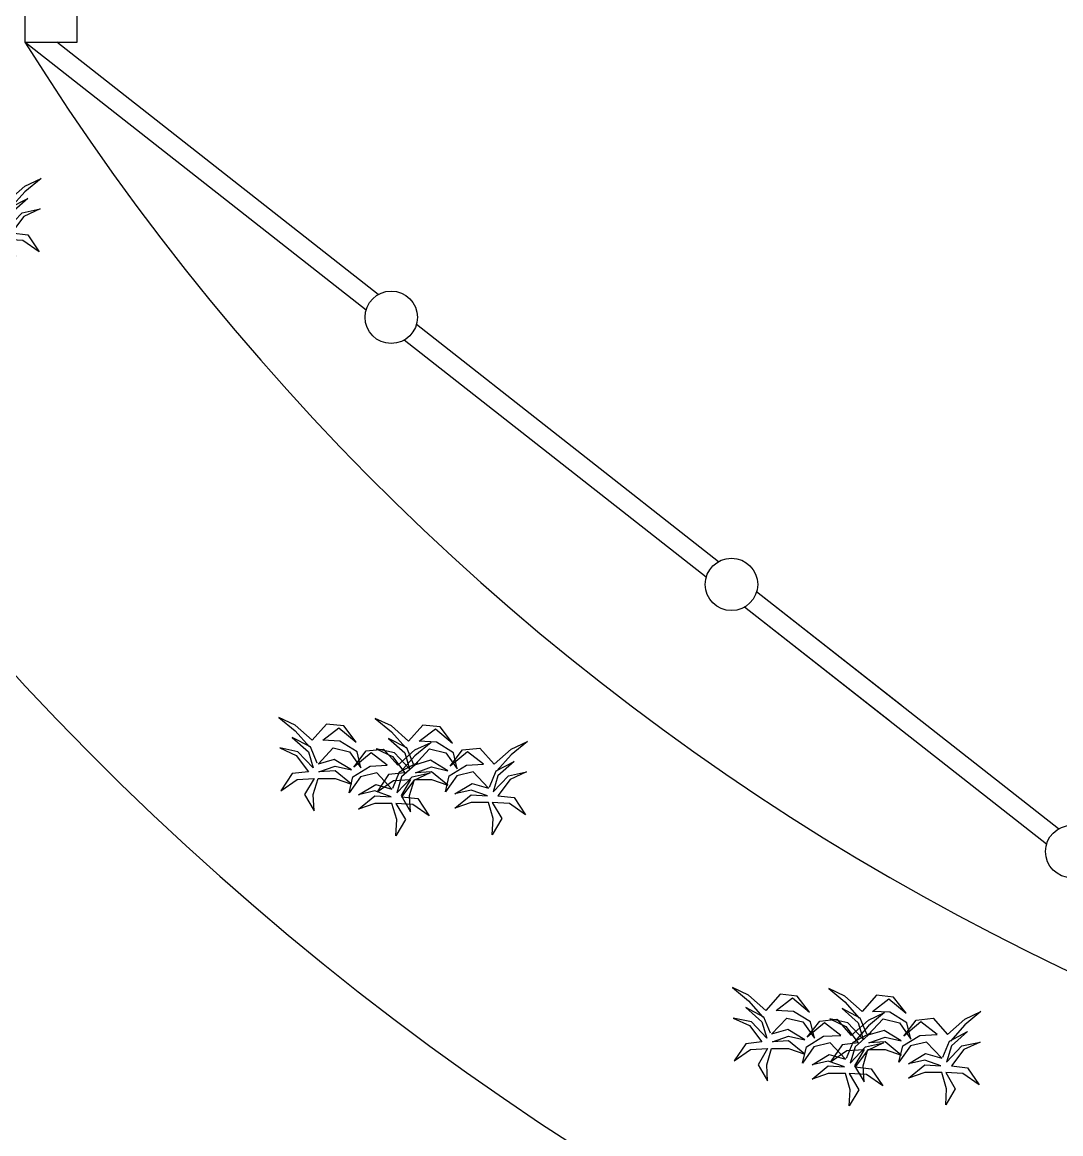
# Paper-space layout 'Layout1' of a CAD drawing. Header units: inches. Extents: x 0 to 35.9, y 0 to 23.6.
# Drawn here: x 13.274 to 16.367, y 12.433 to 15.743 of the extents above; entities that cross this region are included whole.
import ezdxf

# ---------------------------------------------------------------- set-up
doc = ezdxf.new("R2010")
doc.units = ezdxf.units.IN
doc.header["$MEASUREMENT"] = 0
doc.layers.get('0').update_dxf_attribs({"lineweight": 30})
doc.layers.add('15 ft check', color=10, linetype='Continuous')

# ---------------------------------------------------------------- blocks, each defined once
blk = doc.blocks.new('Plant 021')
for points in [[(123.4, 234.9), (101.8, 287.3), (43.2, 318.2), (95.7, 271.9), (111.1, 219.5), (61.7, 271.9), (3.1, 284.2), (55.6, 259.6), (95.7, 207.1), (43.2, 201), (6.2, 145.5), (58.6, 182.5), (114.2, 185.6), (83.3, 133.1), (114.2, 80.7), (111.1, 133.1), (126.5, 185.6), (182.1, 185.6), (234.5, 167.1), (182.1, 210.2), (129.6, 207.1), (182.1, 225.6), (234.5, 213.3), (179, 247.2), (126.5, 231.8), (175.9, 284.2), (228.4, 271.9), (265.4, 219.5), (253.1, 271.9), (197.5, 305.8), (142, 308.9), (194.4, 349), (250, 302.8), (209.9, 355.2), (154.3, 361.3), (108, 308.9), (52.5, 358.3), (0, 382.9), (52.5, 339.8), (98.8, 287.3)], [(435.1, 231.8), (413.5, 284.2), (354.9, 315.1), (407.4, 268.8), (422.8, 216.4), (373.4, 268.8), (314.8, 281.2), (367.3, 256.5), (407.4, 204.1), (354.9, 197.9), (317.9, 142.4), (370.3, 179.4), (425.9, 182.5), (395, 130), (425.9, 77.6), (422.8, 130), (438.2, 182.5), (493.8, 182.5), (546.3, 164), (493.8, 207.1), (441.3, 204.1), (493.8, 222.6), (546.3, 210.2), (490.7, 244.2), (438.2, 228.7), (487.6, 281.2), (540.1, 268.8), (577.1, 216.4), (564.8, 268.8), (509.2, 302.8), (453.7, 305.8), (506.1, 345.9), (561.7, 299.7), (521.6, 352.1), (466, 358.3), (419.7, 305.8), (364.2, 355.2), (311.7, 379.9), (364.2, 336.7), (410.5, 284.2)], [(368.9, 154.2), (390.5, 206.6), (449.2, 237.5), (396.7, 191.2), (381.3, 138.8), (430.6, 191.2), (489.3, 203.6), (436.8, 178.9), (396.7, 126.4), (449.2, 120.3), (486.2, 64.8), (433.7, 101.8), (378.2, 104.9), (409, 52.4), (378.2, 0), (381.3, 52.4), (365.8, 104.9), (310.3, 104.9), (257.8, 86.4), (310.3, 129.5), (362.7, 126.4), (310.3, 145), (257.8, 132.6), (313.4, 166.5), (365.8, 151.1), (316.4, 203.6), (264, 191.2), (226.9, 138.8), (239.3, 191.2), (294.8, 225.1), (350.4, 228.2), (297.9, 268.3), (242.4, 222.1), (282.5, 274.5), (338.1, 280.7), (384.3, 228.2), (439.9, 277.6), (492.4, 302.2), (439.9, 259.1), (393.6, 206.6)], [(680.6, 157.3), (702.2, 209.7), (760.9, 240.6), (708.4, 194.3), (693, 141.9), (742.3, 194.3), (801, 206.6), (748.5, 182), (708.4, 129.5), (760.9, 123.4), (797.9, 67.9), (745.4, 104.9), (689.9, 107.9), (720.7, 55.5), (689.9, 3.1), (693, 55.5), (677.5, 107.9), (622, 107.9), (569.5, 89.4), (622, 132.6), (674.4, 129.5), (622, 148), (569.5, 135.7), (625.1, 169.6), (677.5, 154.2), (628.2, 206.6), (575.7, 194.3), (538.7, 141.9), (551, 194.3), (606.5, 228.2), (662.1, 231.3), (609.6, 271.4), (554.1, 225.1), (594.2, 277.6), (649.8, 283.7), (696, 231.3), (751.6, 280.7), (804.1, 305.3), (751.6, 262.1), (705.3, 209.7)]]:
    blk.add_lwpolyline(points)

psp = doc.layouts.get("Layout1")

# ---------------------------------------------------------------- linework, layer by layer
at = {"color": 7}
for p, q in [((13.28209, 16.60027), (13.28209, 15.68338)), ((13.43816, 15.68338), (13.43816, 15.83945)), ((14.29824, 14.88569), (13.28209, 15.68338)), ((13.28209, 15.68338), (13.43816, 15.68338)), ((14.33438, 14.93172), (13.37687, 15.68338)), ((15.34759, 14.13633), (14.44818, 14.84239)), ((15.31145, 14.0903), (14.41204, 14.79635)), ((16.36079, 13.34094), (15.46139, 14.047)), ((15.89293, 13.70823), (15.46139, 14.047)), ((16.32466, 13.29491), (15.42525, 14.00096)), ((15.85679, 13.6622), (15.42525, 14.00096))]:
    psp.add_line(p, q, dxfattribs=at)
for centre in [(14.37321, 14.86404), (15.38642, 14.06865), (16.39963, 13.27326)]:
    psp.add_circle(centre, 0.07803, dxfattribs=at)
for radius in [8.5654, 9.5654]:
    psp.add_arc((19.55418, 19.60072), radius, 211.987556, 269.82042, dxfattribs=at)
at = {"layer": '15 ft check', "color": 7}
psp.add_arc((19.55418, 19.60072), 7.3949, 211.987556, 269.82042, dxfattribs=at)

# ---------------------------------------------------------------- block references
at = {"xscale": 0.0009208986107296592, "yscale": 0.0009208986107296592, "zscale": 0.0009208986107296592}
for p in [(12.58992, 14.99645), (14.03852, 13.32002), (15.38904, 12.51575)]:
    psp.add_blockref('Plant 021', p, dxfattribs=at)

doc.saveas('drawing.dxf')
